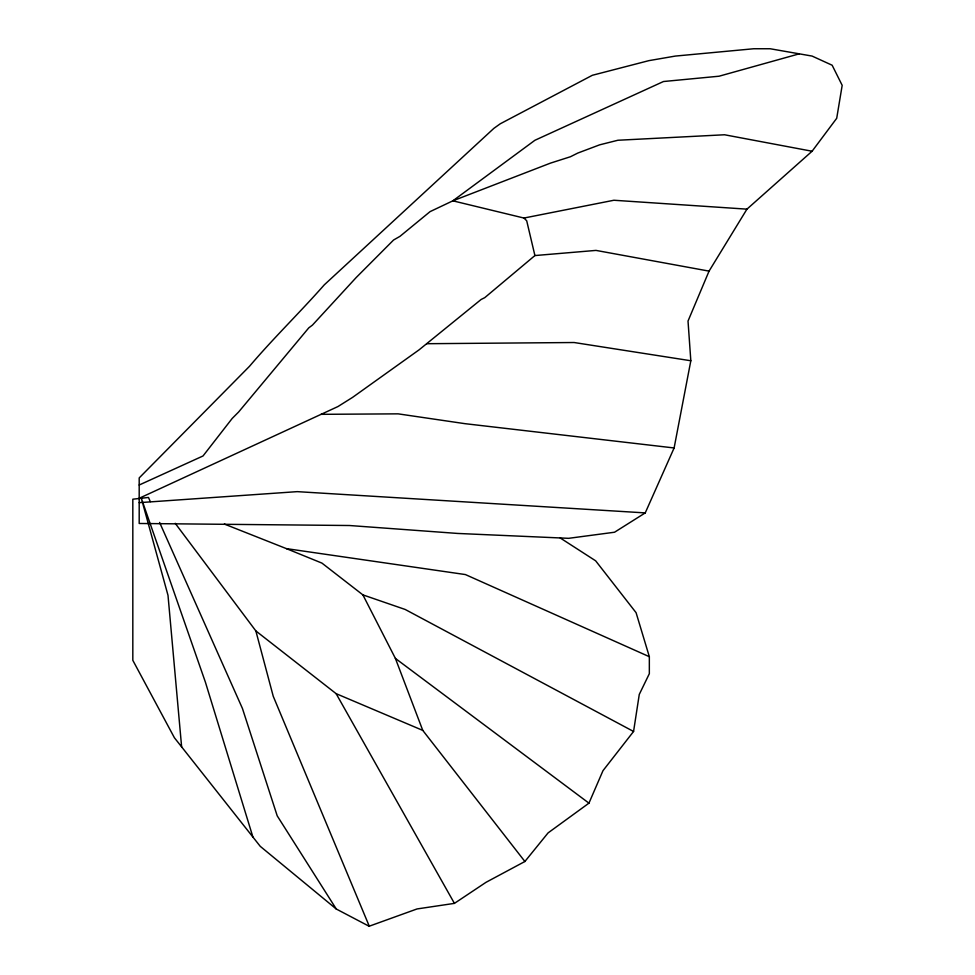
<?xml version="1.0" encoding="UTF-8"?>
<svg xmlns="http://www.w3.org/2000/svg" width="975" height="975" viewBox="0 0 975 975"><rect width="100%" height="100%" fill="white"/><g stroke="black" fill="none" stroke-linecap="round" stroke-linejoin="round"><path stroke-width="1.46" d="M159.595 522.442L242.434 708.459L277.205 815.831L336.278 909.017L369.111 926.25L417.056 908.944L454.423 903.374L486.001 882.326L524.891 861.498L548.072 832.906L588.949 803.156L602.977 770.689L633.567 731.469L639.271 694.432L649.338 673.688L649.338 656.699L636.078 612.678L595.652 560.82L560.272 538.005M674.115 447.964L690.824 360.75L688.021 321.055L709.057 271.123L746.947 209.15L812.09 151.235L836.708 118.292L842.181 85.349L832.15 65.228L812.09 56.075L770.152 48.75L753.736 48.75L675.322 56.075L648.887 60.645L592.349 75.282L500.26 123.788L493.874 128.359L324.285 284.846C300.007 312.402 273.317 338.252 249.515 366.283L139.193 477.933L139.193 523.477L349.513 525.513L457.714 533.447L568.644 538.322L614.543 532.228L645.243 512.899L674.115 447.964L465.002 423.674L398.141 413.851L321.104 414.326M709.057 271.123L596.005 250.404L534.909 255.56L484.758 297.655L481.114 299.483L419.116 349.818L352.548 397.398L337.959 406.551L139.193 498.274M139.193 485.014L203.019 455.971L232.196 418.446L238.582 412.047L308.783 327.856L312.439 325.114L356.204 277.522L393.583 240.008L399.969 236.34L430.06 211.636L452.851 200.826L550.412 163.142L570.472 156.731L577.761 153.075L599.649 144.836L617.882 140.254L724.559 134.769L812.09 151.235M799.281 53.832L719.087 76.208L663.475 81.522L534.909 140.278L452.851 200.826L523.965 218.047L613.897 200.253L746.947 209.15M139.193 502.661L297.241 491.644L645.243 512.899M426.636 343.712L574.117 342.518L690.824 360.75M224.36 524.05L286.382 548.62L465.404 574.567L649.338 656.699M286.382 548.62L321.945 563.111L362.883 594.872L405.198 609.472L633.567 731.469M175.207 523.307L255.852 630.935L336.131 693.664L422.76 730.385L524.891 861.498M362.883 594.872L395.399 658.418L588.949 803.156M523.965 218.047L526.707 220.789L534.909 255.56M336.278 909.017L260.252 846.337L174.403 737.746L132.819 660.319L132.819 499.2L148.468 497.457L150.321 501.625M336.131 693.664L454.423 903.374M369.269 926.189L273.232 696.26L255.852 630.935M395.399 658.418L422.76 730.385M252.903 837.037L205.42 682.22L141.314 498.262L168.005 595.359L181.63 746.887"/></g></svg>
